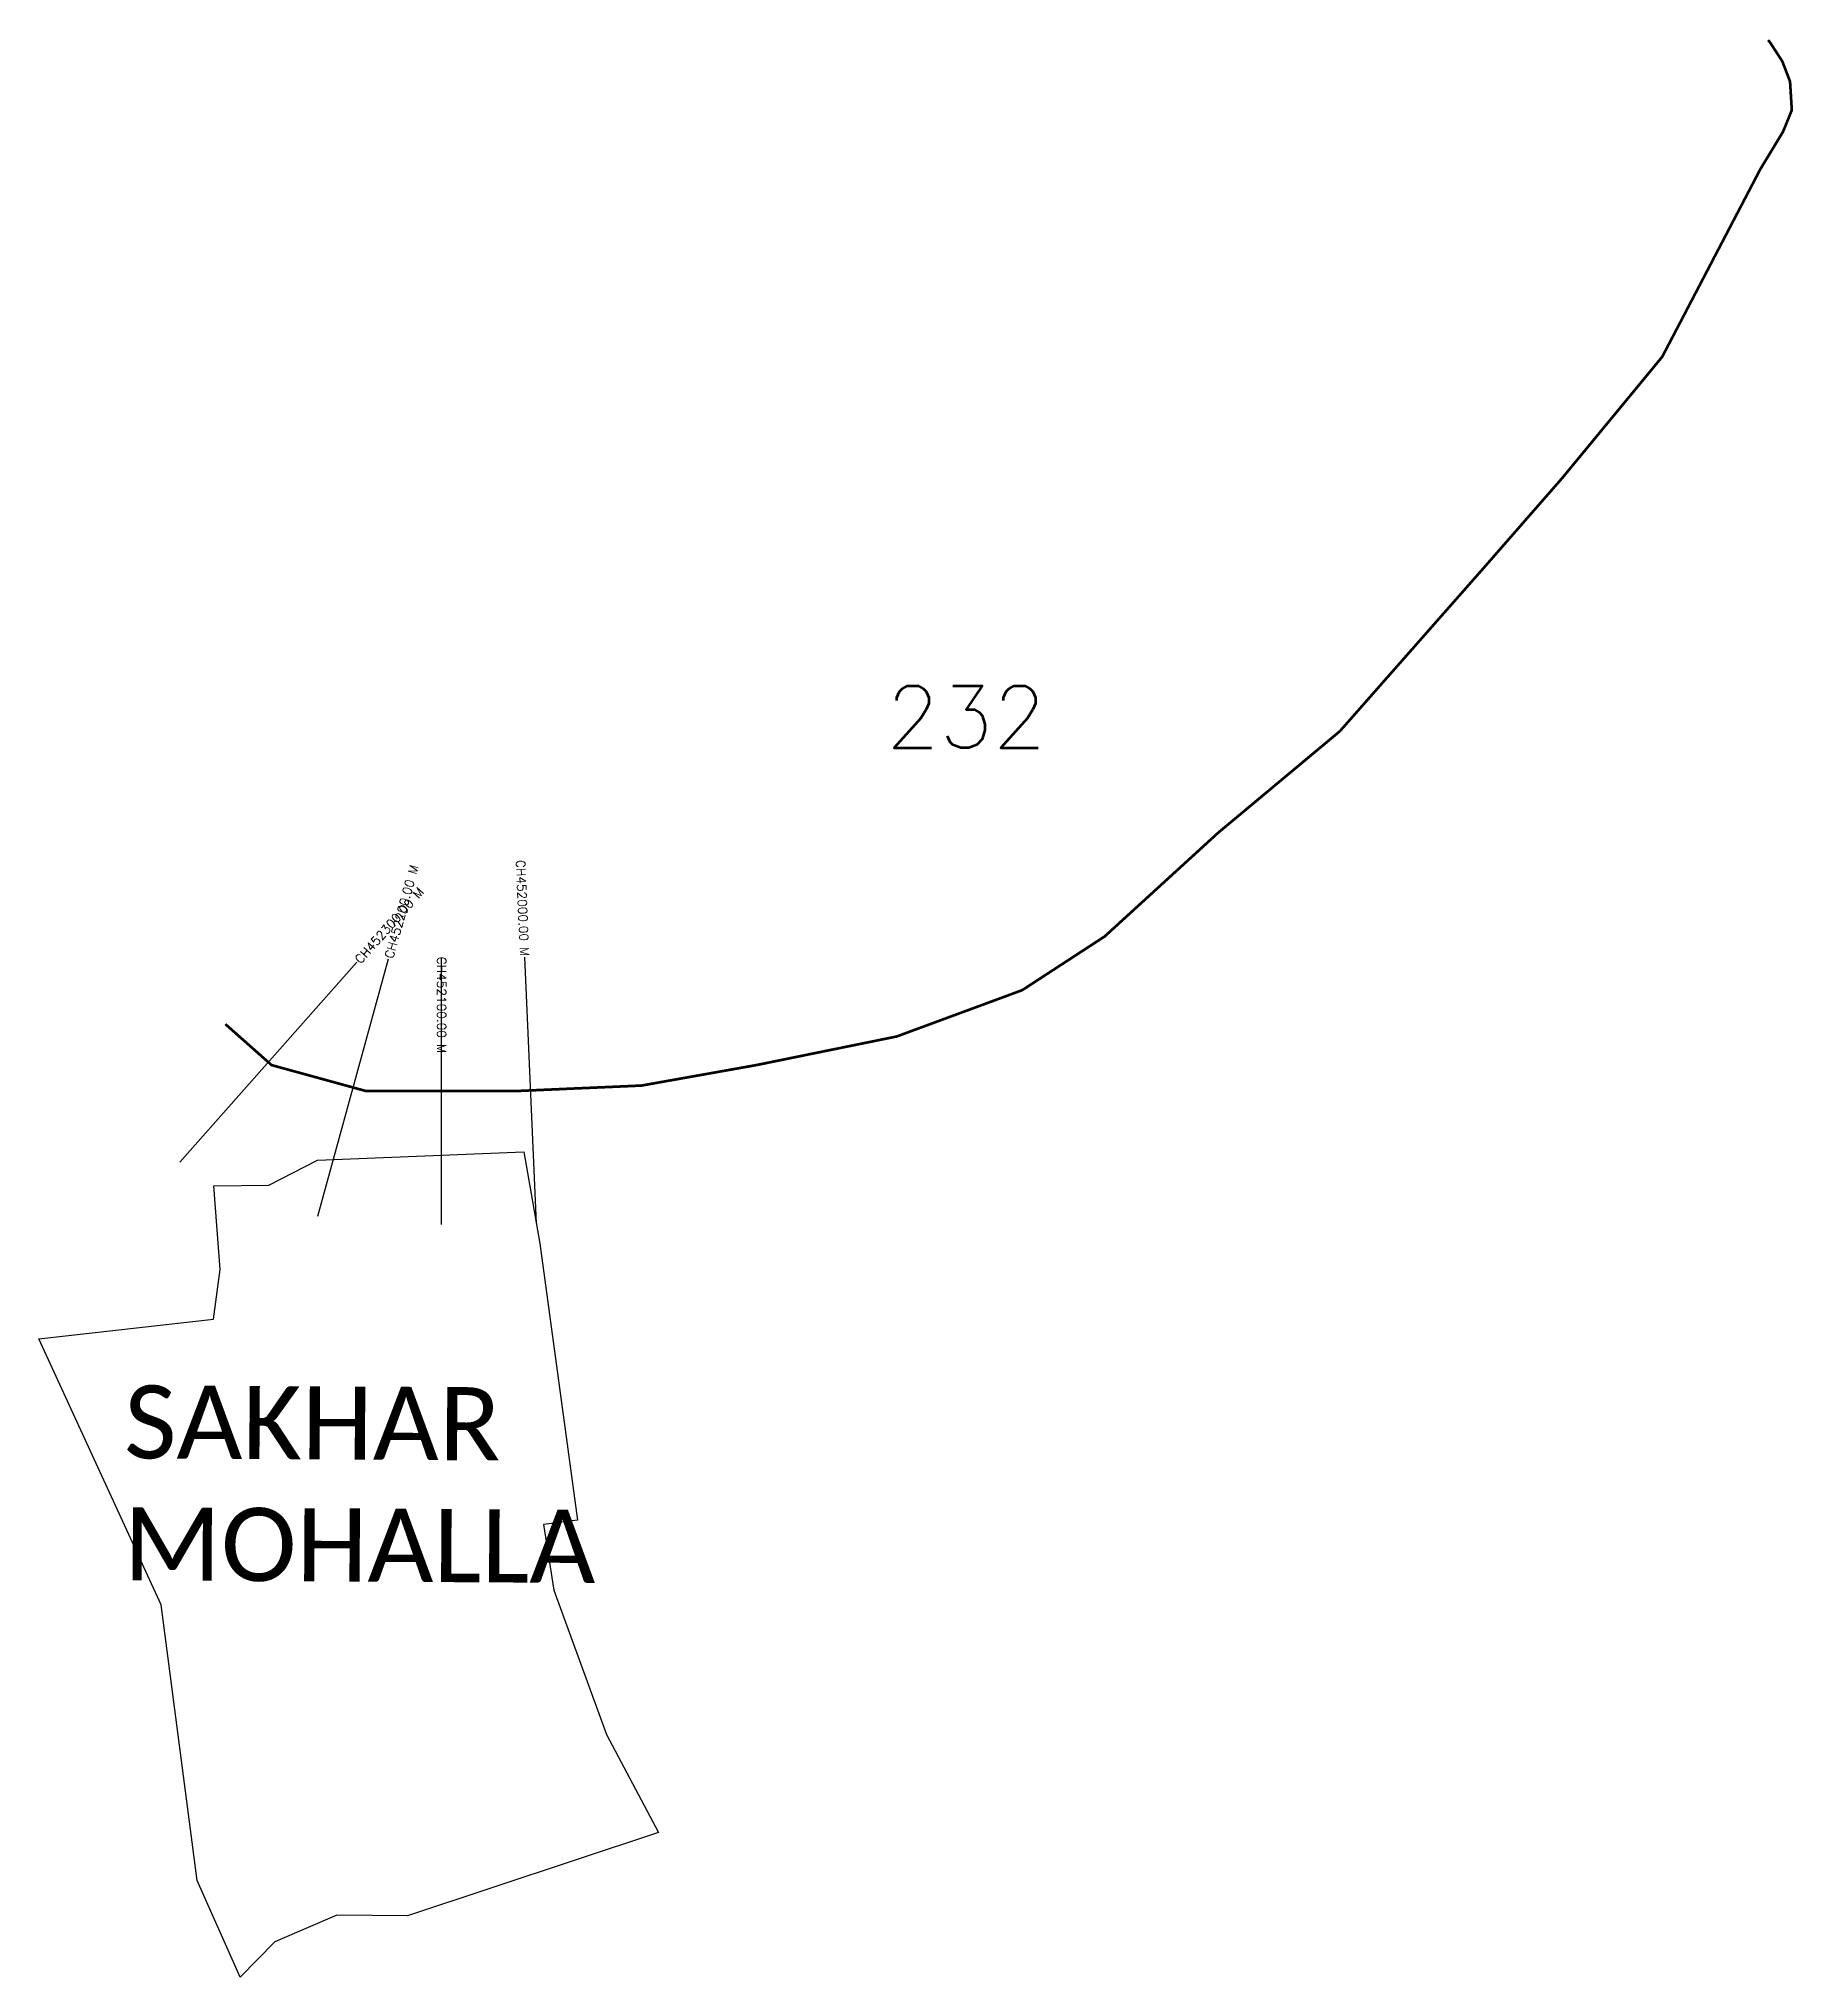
# Model space of a CAD drawing. Header units: metres. Extents: x 310982 to 312955, y 1911681 to 1913861.
import ezdxf
from ezdxf.enums import TextEntityAlignment as Align

# ---------------------------------------------------------------- set-up
doc = ezdxf.new("R2010")
doc.units = ezdxf.units.M
for name, color, linetype in [('CS', 134, 'Continuous'), ('CSMark', 6, 'Continuous'), ('NATURALLY PROTECTED', 3, 'Continuous'), ('village', 3, 'Continuous'), ('VILLAGE NAME', 250, 'Continuous')]:
    doc.layers.add(name, color=color, linetype=linetype)
doc.styles.get("Standard").update_dxf_attribs({"font": 'simplex.shx'})

msp = doc.modelspace()

# ---------------------------------------------------------------- linework, layer by layer
at = {"color": 6, "flags": 128}
msp.add_lwpolyline([(311247.8, 1911720.5), (311208.7, 1911680.8)], dxfattribs=at)
at = {"layer": 'CS'}
for p, q in [((311435.3, 1912527.5), (311435.3, 1912827.5)), ((311541.9, 1912528.3), (311528.7, 1912828)), ((311141.1, 1912597.6), (311339.9, 1912822.2)), ((311296.1, 1912536.8), (311375.7, 1912826))]:
    msp.add_line(p, q, dxfattribs=at)
at = {"layer": 'NATURALLY PROTECTED', "const_width": 3, "flags": 128}
msp.add_lwpolyline([(312926.6, 1913859.4), (312929.5, 1913855.6), (312942.5, 1913835.5), (312951.2, 1913812.8), (312953.2, 1913780.6), (312943.3, 1913756.3), (312917.8, 1913714.2), (312807.5, 1913503.2), (312694.8, 1913366.5), (312606.5, 1913265.4), (312445.1, 1913082.1), (312308.4, 1912968), (312180.7, 1912851.3), (312088, 1912790.9), (311946.9, 1912738.8), (311788.9, 1912706.6), (311660, 1912683.6), (311520.4, 1912677.5), (311350.1, 1912677.5), (311244.2, 1912706.6), (311192.2, 1912752.7)], dxfattribs=at)
at = {"layer": 'village', "color": 6}
for points in [[(311208.7, 1911680.8, 0), (311160.5, 1911789.5, 0), (311120.2, 1912099.7, 0), (310982.4, 1912398.6, 0), (311179, 1912420.8, 0), (311186.2, 1912476.9, 0), (311179.4, 1912570.7, 0), (311240.9, 1912571.7, 0), (311295.6, 1912599.8, 0), (311527.6, 1912609.2, 0), (311545.6, 1912506.1, 0), (311588.1, 1912194.9, 0), (311549.8, 1912190, 0), (311561.3, 1912116.3, 0)], [(311561.3, 1912116.3, 0), (311620.5, 1911953.7, 0), (311679.1, 1911843.4, 0), (311397.1, 1911749.7, 0), (311317.5, 1911750.5, 0), (311247.8, 1911720.5, 0)]]:
    msp.add_polyline3d(points, dxfattribs=at)

# ---------------------------------------------------------------- texts
at = {"insert": (311935.1, 1913133.3), "char_height": 70, "attachment_point": 1}
msp.add_mtext_dynamic_manual_height_columns('232', width=262.546, gutter_width=1, heights=[0], dxfattribs=at)
at = {"layer": 'CSMark'}
msp.add_text('CH452000.00 M', height=10, rotation=272.5114, dxfattribs=at).set_placement((311528.7, 1912829), align=Align.MIDDLE_RIGHT)
for s, rotation, p in [('CH452200.00 M', 74.6175, (311375.9, 1912827)), ('CH452300.00 M', 48.4919, (311340.6, 1912823)), ('CH452100.00 M', 270, (311435.3, 1912828.5))]:
    msp.add_text(s, height=10, rotation=rotation, dxfattribs=at).set_placement(p, align=Align.MIDDLE_LEFT)
at = {"layer": 'VILLAGE NAME', "insert": (311078.7, 1912346.6), "char_height": 82.261, "attachment_point": 1, "rotation": 359.6762}
msp.add_mtext_dynamic_manual_height_columns('{\\fCalibri|b0|i0|c0|p34;SAKHAR MOHALLA}', width=660.026, gutter_width=411.3, heights=[0], dxfattribs=at)

doc.saveas('drawing.dxf')
